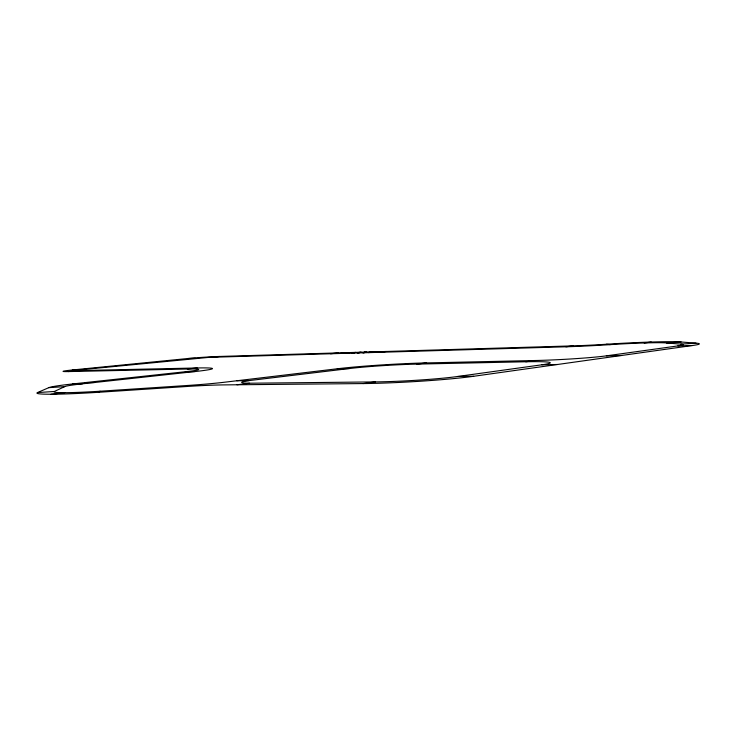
<?xml version="1.0" encoding="UTF-8"?>
<svg xmlns="http://www.w3.org/2000/svg" width="736" height="736" viewBox="0 0 736 736"><rect width="100%" height="100%" fill="white"/><g stroke="black" fill="none" stroke-linecap="round" stroke-linejoin="round"><path stroke-width="1.1" d="M186.916 386.483A55.384 3.165 -3.9 0 1 224.305 384.891L362.931 383.576A76.148 4.434 -3.3 0 0 473.662 376.28L692.53 345.506A63.443 2.815 -3 0 0 695.934 343.142L681.085 341.982A61.254 2.64 -3.1 0 0 606.372 344.246A42.522 1.72 -3.1 0 1 573.381 345.865L219.402 356.463A22.733 0.8 -3.8 0 0 187.698 358.533L72.395 369.978A24.812 0.938 -4 0 0 68.273 371.579L78.08 370.594L197.239 367.972A56.046 2.42 -3.9 0 1 195.077 371.542L185.297 371.735L72.68 383.944A64.032 3.128 -4 0 0 48.788 387.66L37.481 392.582A67.997 3.524 -4 0 0 98.376 392.297L186.916 386.483L187.514 385.48A50.646 2.65 -3.9 0 0 224.636 382.214L337.29 368.773A65.835 3.33 -3.4 0 1 426.567 362.912L535.118 360.52A50.591 2.475 -3.1 0 0 606.354 355.847L621.561 355.479M98.376 392.297L100.096 391.221L187.514 385.48M37.481 392.582L54.372 391.469L64.704 386.621A48.006 2.346 -4 0 1 82.386 383.833L195.077 371.542M236.964 384.772L249.568 383.226L375.369 381.91A57.068 3.321 -3.3 0 0 457.59 376.492L541.898 364.789L557.529 364.486M606.354 355.847L677.865 345.92L692.53 345.506M362.931 383.576L375.369 381.91M337.29 368.773L349.398 368.534A49.349 2.493 -3.4 0 1 416.898 364.108L525.762 361.772L535.118 360.52M644.184 342.985L651.25 342.056M416.898 364.108L426.567 362.912M72.395 369.978L80.031 369.803L209.042 357.356L565.883 346.794L573.381 345.865M236.808 380.76L249.026 380.604L349.398 368.534M50.95 394.284L64.823 392.711M357.273 352.774L358.938 352.765L357.3 352.93M358.101 352.746L360.53 352.406L358.864 352.415M364.348 352.25L366.031 352.24L363.621 352.581M363.566 352.424L365.249 352.424M364.403 352.406L366.813 352.066M362.774 352.608L364.467 352.608L362.83 352.765M369.877 352.084L371.579 352.075M369.104 352.259L370.806 352.259L369.178 352.415M369.95 352.24L372.352 351.9M368.331 352.443L372.186 352.323M368.396 352.599L377.632 351.725M378.267 352.342L386.188 351.468M68.273 371.579L187.33 369.021L197.239 367.972M330.556 353.749L338.542 352.894M341.808 353.078L343.427 353.068M342.626 352.894L344.246 352.894L341.798 353.234M343.445 352.875L345.064 352.719M340.98 353.252L342.599 353.252L340.961 353.409M347.999 352.737L349.637 352.737M346.371 353.096L348.827 352.912L347.19 352.912M348.008 352.894L350.446 352.553M353.409 352.572L355.065 352.572L353.436 352.728M354.237 352.553L355.865 352.397M351.799 352.93L353.455 352.93M352.608 352.756L354.264 352.746L351.817 353.087M358.064 352.59L359.738 352.59M359.692 352.388L361.321 352.231M211.352 357.273L219.402 356.463M565.883 346.794A56.709 2.3 -3.1 0 0 610.236 344.632A45.926 1.978 -3.1 0 1 666.411 342.948L681.085 341.982M666.411 342.948L680.772 344.135L695.934 343.142M48.788 387.66L64.704 386.621M373.456 352.084L376.151 351.891M371.468 352.305L374.173 352.102M187.698 358.533L195.408 358.312M457.59 376.492L473.662 376.28M84.75 382.637L94.466 382.518M72.68 383.944L82.386 383.833M606.372 344.246L610.236 344.632M100.096 391.221A50.968 2.64 -4 0 1 54.372 391.469M525.762 361.772A53.36 2.834 -3.2 0 1 541.898 364.789M680.772 344.135A47.564 2.107 -3 0 1 677.865 345.92M249.568 383.226A42.32 2.309 -3.7 0 1 249.026 380.604M78.08 370.594A12.402 0.469 -4 0 1 80.031 369.803M187.33 369.021A42.016 1.812 -3.9 0 1 185.297 371.735"/></g></svg>
